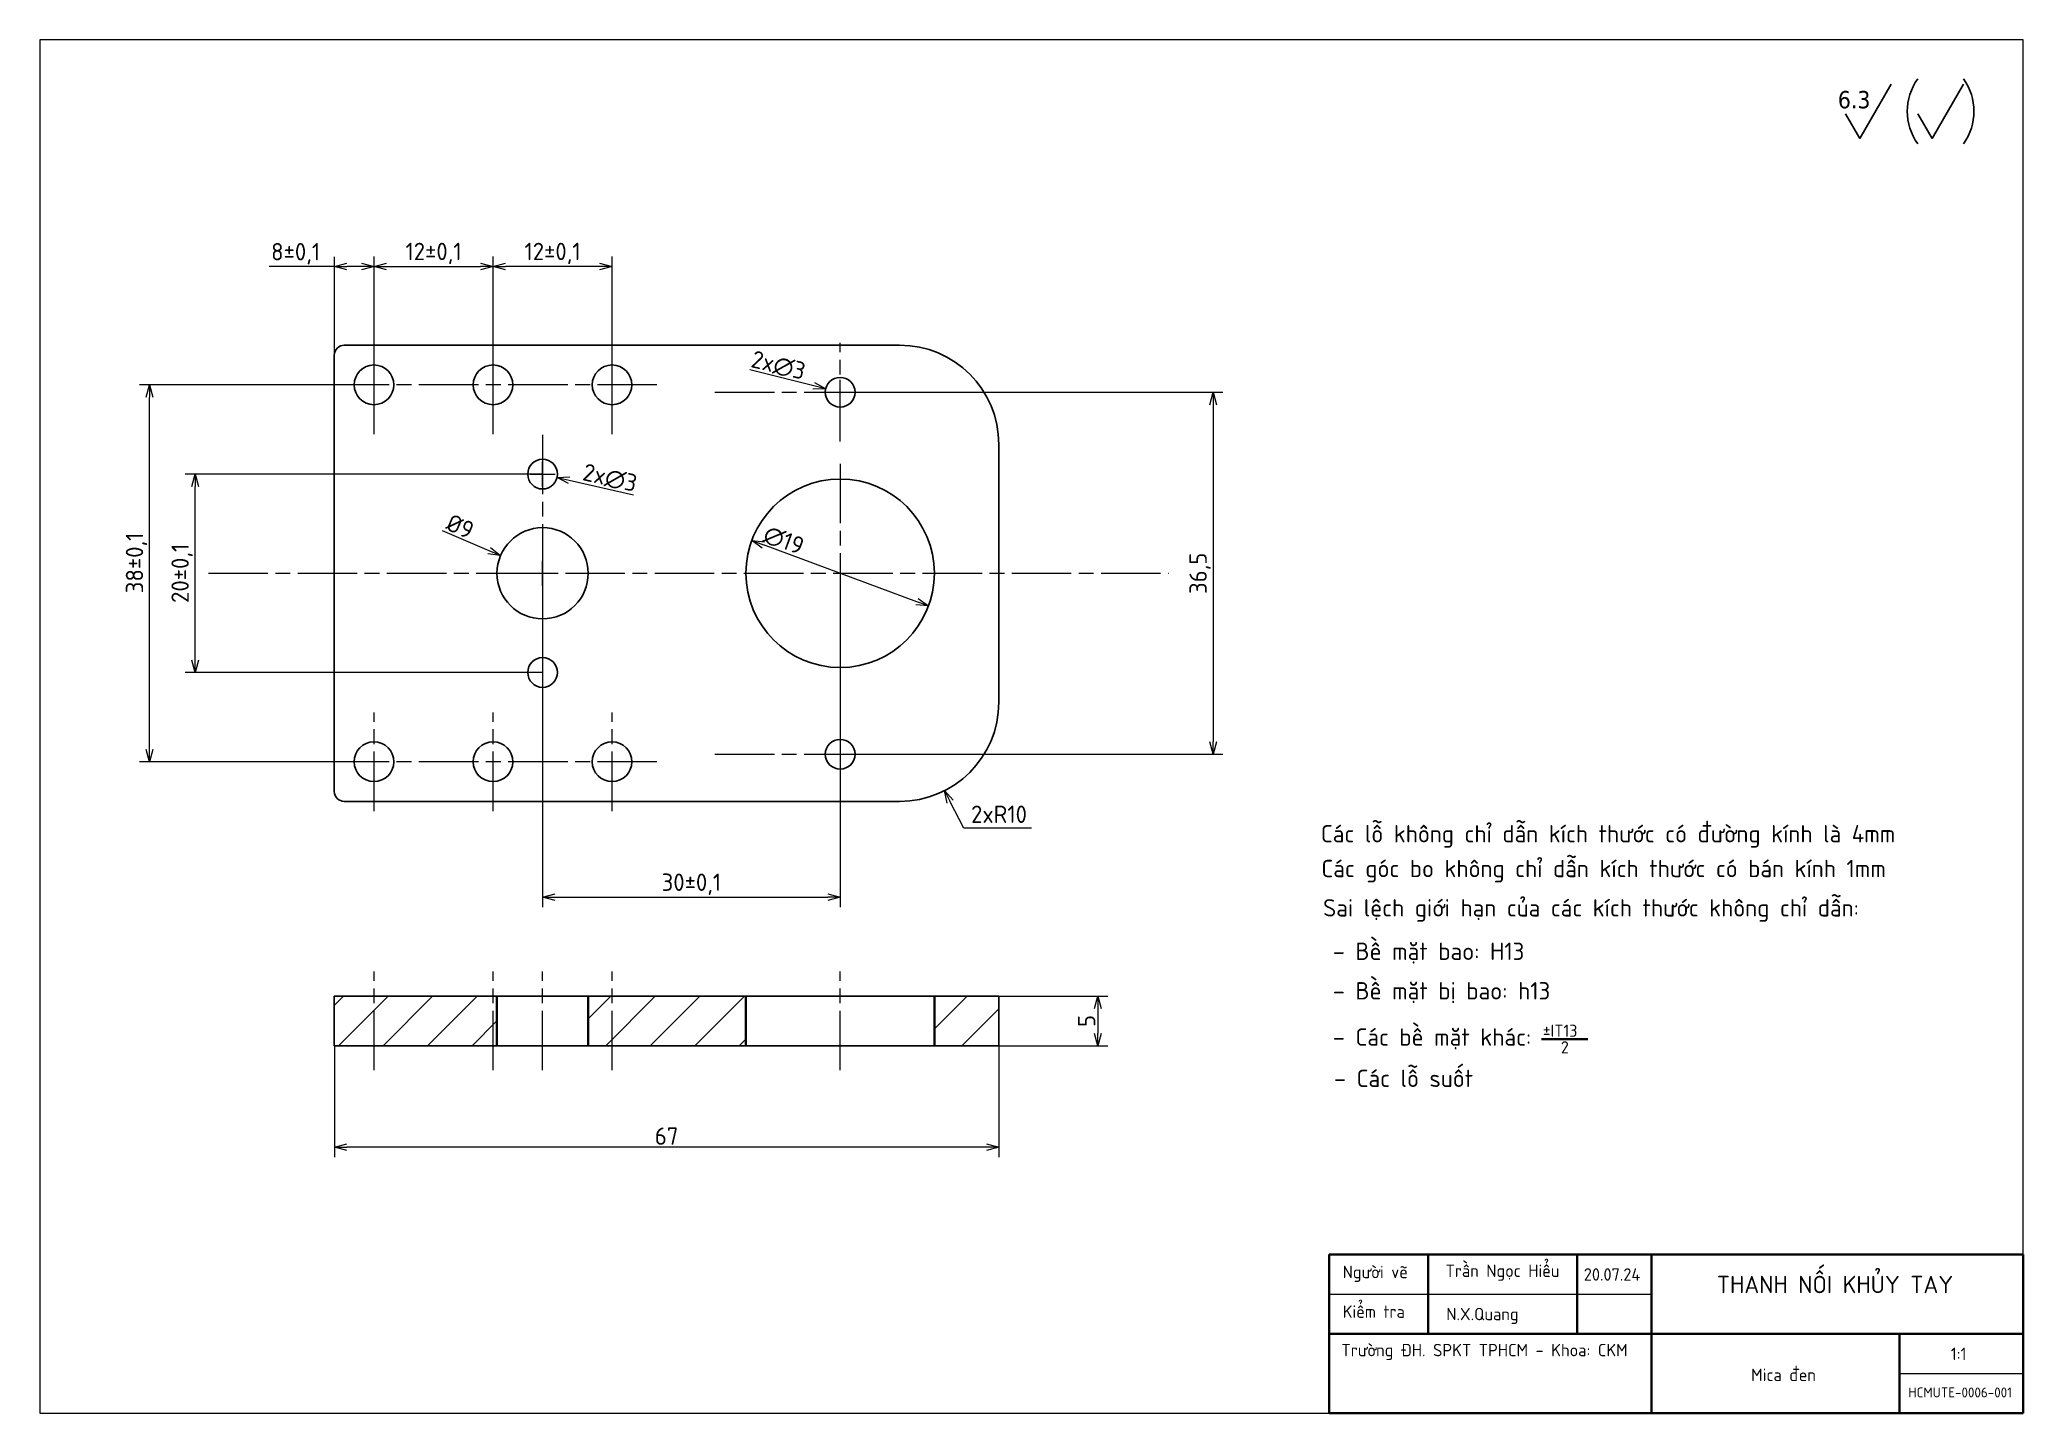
# Paper-space layout 'Sheet' of a CAD drawing. Header units: millimetres. Extents: x 10 to 410, y 10 to 287.
# The model-space entities are those that its viewports show. They can reach past a viewport. Long polylines and large blocks are cut down to what shows.
import ezdxf

# ---------------------------------------------------------------- set-up
doc = ezdxf.new("R2010")
doc.units = ezdxf.units.MM
doc.linetypes.add('AM_ISO08W050', pattern=[18, 12, -1.5, 3, -1.5])
for name, color, linetype, lineweight in [('DuongTamNho', 7, 'AM_ISO08W050', 13), ('NetDam', 7, 'Continuous', 35), ('Netmanh', 5, 'Continuous', 13), ('Symbol (ISO)', 7, 'Continuous', 25)]:
    doc.layers.add(name, color=color, linetype=linetype, lineweight=lineweight)
doc.styles.add('Note Text (ISO)', font='')
doc.styles.get('Note Text (ISO)').set_extended_font_data('TCVN 7284')
doc.dimstyles.new('Default (ISO)$0', dxfattribs={"dimtxt": 3.5, "dimasz": 2.5, "dimexe": 2, "dimexo": 0, "dimgap": 0.5, "dimtad": 1, "dimtxsty": 'Note Text (ISO)', "dimblk": 'OPEN30', "dimblk1": 'OPEN30', "dimblk2": 'OPEN90', "dimcen": 2.5, "dimclrd": 256, "dimclre": 256, "dimclrt": 256, "dimazin": 0, "dimtfac": 1, "dimtofl": 0, "dimtmove": 0, "dimatfit": 3, "dimldrblk": 'OPEN30', "dimfxl": 1, "dimtolj": 1, "dimtzin": 0, "dimlwd": -1, "dimlwe": -1, "dimarcsym": 0})
doc.dimstyles.new('Default (ISO)$3', dxfattribs={"dimtxt": 3.5, "dimasz": 2.5, "dimexe": 2, "dimexo": 0, "dimgap": 0.5, "dimtad": 1, "dimtxsty": 'Note Text (ISO)', "dimblk": 'OPEN30', "dimblk1": 'OPEN30', "dimblk2": 'OPEN90', "dimcen": 2.5, "dimclrd": 256, "dimclre": 256, "dimclrt": 256, "dimazin": 0, "dimtfac": 1, "dimtofl": 0, "dimtmove": 0, "dimatfit": 0, "dimldrblk": 'OPEN30', "dimfxl": 1, "dimtolj": 1, "dimtzin": 0, "dimlwd": -1, "dimlwe": -1, "dimarcsym": 0})

# ---------------------------------------------------------------- blocks, each defined once
blk = doc.blocks.new('_Open30')
at = {"color": 0, "linetype": 'ByBlock', "lineweight": -2}
for p, q in [((-1, 0.27), (0, 0)), ((0, 0), (-1, -0.27)), ((0, 0), (-1, 0))]:
    blk.add_line(p, q, dxfattribs=at)
blk = doc.blocks.new('*D20')
at = {"layer": 'Defpoints', "color": 0, "transparency": 16777216}
for p in [(101.42, 241.29), (77.42, 217.39), (101.42, 217.39)]:
    blk.add_point(p, dxfattribs=at)
at = {"layer": 'Netmanh', "linetype": 'Continuous', "transparency": 16777216}
for p, q in [((77.42, 217.39), (77.42, 243.29)), ((79.92, 241.29), (98.92, 241.29)), ((101.42, 217.39), (101.42, 243.29))]:
    blk.add_line(p, q, dxfattribs=at)
at = {"layer": 'Netmanh', "transparency": 16777216, "xscale": 2.5, "yscale": 2.5, "zscale": 2.5, "rotation": 180}
blk.add_blockref('_Open30', (77.42, 241.29), dxfattribs=at)
at = {"layer": 'Netmanh', "transparency": 16777216, "xscale": 2.5, "yscale": 2.5, "zscale": 2.5}
blk.add_blockref('_Open30', (101.42, 241.29), dxfattribs=at)
at = {"layer": 'Netmanh', "transparency": 16777216, "insert": (89.42, 243.89), "char_height": 3.5, "attachment_point": 5, "style": 'Note Text (ISO)'}
blk.add_mtext('\\A1;12%%P0,1', dxfattribs=at)
blk = doc.blocks.new('_Open90')
at = {"color": 0, "linetype": 'ByBlock', "lineweight": -2}
for p, q in [((0, 0), (-1, 0)), ((-0.5, 0.5), (0, 0)), ((0, 0), (-0.5, -0.5))]:
    blk.add_line(p, q, dxfattribs=at)
blk = doc.blocks.new('*D21')
at = {"layer": 'Defpoints', "color": 0, "transparency": 16777216}
for p in [(101.42, 241.29), (101.42, 217.39), (125.42, 217.39)]:
    blk.add_point(p, dxfattribs=at)
at = {"layer": 'Netmanh', "linetype": 'Continuous', "transparency": 16777216}
for p, q in [((101.42, 217.39), (101.42, 243.29)), ((122.92, 241.29), (103.92, 241.29)), ((125.42, 217.39), (125.42, 243.29))]:
    blk.add_line(p, q, dxfattribs=at)
at = {"layer": 'Netmanh', "transparency": 16777216, "xscale": 2.5, "yscale": 2.5, "zscale": 2.5, "rotation": 180}
blk.add_blockref('_Open30', (101.42, 241.29), dxfattribs=at)
at = {"layer": 'Netmanh', "transparency": 16777216, "xscale": 2.5, "yscale": 2.5, "zscale": 2.5}
blk.add_blockref('_Open30', (125.42, 241.29), dxfattribs=at)
at = {"layer": 'Netmanh', "transparency": 16777216, "insert": (113.42, 243.89), "char_height": 3.5, "attachment_point": 5, "style": 'Note Text (ISO)'}
blk.add_mtext('\\A1;12%%P0,1', dxfattribs=at)
blk = doc.blocks.new('*D22')
at = {"layer": 'Defpoints', "color": 0, "transparency": 16777216}
for p in [(153.6, 185.99), (189.24, 172.8)]:
    blk.add_point(p, dxfattribs=at)
at = {"layer": 'Netmanh', "linetype": 'Continuous', "transparency": 16777216}
blk.add_line((186.9, 173.67), (155.95, 185.12), dxfattribs=at)
at = {"layer": 'Netmanh', "transparency": 16777216, "xscale": 2.5, "yscale": 2.5, "zscale": 2.5}
for p, rotation in [((153.6, 185.99), 159.6870622705595), ((189.24, 172.8), 339.6870622705595)]:
    blk.add_blockref('_Open30', p, dxfattribs=dict(at, rotation=rotation))
at = {"layer": 'Netmanh', "transparency": 16777216, "insert": (160.02, 186.02), "char_height": 3.5, "attachment_point": 5, "rotation": 339.6871, "style": 'Note Text (ISO)'}
blk.add_mtext('\\A1;∅19', dxfattribs=at)
blk = doc.blocks.new('*D23')
at = {"layer": 'Defpoints', "color": 0, "transparency": 16777216}
for p in [(102.95, 182.97), (119.9, 175.82)]:
    blk.add_point(p, dxfattribs=at)
at = {"layer": 'Netmanh', "linetype": 'Continuous', "transparency": 16777216}
blk.add_line((100.64, 183.95), (91.21, 187.93), dxfattribs=at)
at = {"layer": 'Netmanh', "transparency": 16777216}
for p, q in [((111.42, 176.89), (111.42, 181.89)), ((108.92, 179.39), (113.92, 179.39))]:
    blk.add_line(p, q, dxfattribs=at)
at = {"layer": 'Netmanh', "transparency": 16777216, "xscale": 2.5, "yscale": 2.5, "zscale": 2.5, "rotation": 337.1114215073184}
blk.add_blockref('_Open30', (102.95, 182.97), dxfattribs=at)
at = {"layer": 'Netmanh', "transparency": 16777216, "insert": (94.8, 188.85), "char_height": 3.5, "attachment_point": 5, "rotation": 337.1114, "style": 'Note Text (ISO)'}
blk.add_mtext('\\A1;%%C9', dxfattribs=at)
blk = doc.blocks.new('*D24')
at = {"layer": 'Defpoints', "color": 0, "transparency": 16777216}
for p in [(171.42, 215.89), (171.42, 142.89), (246.61, 142.89)]:
    blk.add_point(p, dxfattribs=at)
at = {"layer": 'Netmanh', "linetype": 'Continuous', "transparency": 16777216}
for p, q in [((171.42, 215.89), (248.61, 215.89)), ((246.61, 213.39), (246.61, 145.39)), ((171.42, 142.89), (248.61, 142.89))]:
    blk.add_line(p, q, dxfattribs=at)
at = {"layer": 'Netmanh', "transparency": 16777216, "xscale": 2.5, "yscale": 2.5, "zscale": 2.5}
for p, rotation in [((246.61, 215.89), 90), ((246.61, 142.89), 270)]:
    blk.add_blockref('_Open30', p, dxfattribs=dict(at, rotation=rotation))
at = {"layer": 'Netmanh', "transparency": 16777216, "insert": (244.01, 179.39), "char_height": 3.5, "attachment_point": 5, "rotation": 90, "style": 'Note Text (ISO)'}
blk.add_mtext('\\A1;36,5', dxfattribs=at)
blk = doc.blocks.new('*D25')
at = {"layer": 'Defpoints', "color": 0, "transparency": 16777216}
for p in [(32.13, 217.39), (77.42, 217.39), (77.42, 141.39)]:
    blk.add_point(p, dxfattribs=at)
at = {"layer": 'Netmanh', "linetype": 'Continuous', "transparency": 16777216}
for p, q in [((77.42, 217.39), (30.13, 217.39)), ((32.13, 143.89), (32.13, 214.89)), ((77.42, 141.39), (30.13, 141.39))]:
    blk.add_line(p, q, dxfattribs=at)
at = {"layer": 'Netmanh', "transparency": 16777216, "xscale": 2.5, "yscale": 2.5, "zscale": 2.5}
for p, rotation in [((32.13, 217.39), 90), ((32.13, 141.39), 270)]:
    blk.add_blockref('_Open30', p, dxfattribs=dict(at, rotation=rotation))
at = {"layer": 'Netmanh', "transparency": 16777216, "insert": (29.53, 181.49), "char_height": 3.5, "attachment_point": 5, "rotation": 90, "style": 'Note Text (ISO)'}
blk.add_mtext('\\A1;38%%P0,1', dxfattribs=at)
blk = doc.blocks.new('*D26')
at = {"layer": 'Defpoints', "color": 0, "transparency": 16777216}
for p in [(108.5, 200.07), (114.35, 198.72)]:
    blk.add_point(p, dxfattribs=at)
at = {"layer": 'Netmanh', "transparency": 16777216}
for p, q in [((111.42, 196.89), (111.42, 201.89)), ((108.92, 199.39), (113.92, 199.39))]:
    blk.add_line(p, q, dxfattribs=at)
at = {"layer": 'Netmanh', "linetype": 'Continuous', "transparency": 16777216}
blk.add_line((116.78, 198.16), (129.75, 195.19), dxfattribs=at)
at = {"layer": 'Netmanh', "transparency": 16777216, "xscale": 2.5, "yscale": 2.5, "zscale": 2.5, "rotation": 167.0774498875476}
blk.add_blockref('_Open30', (114.35, 198.72), dxfattribs=at)
at = {"layer": 'Netmanh', "transparency": 16777216, "insert": (124.99, 198.59), "char_height": 3.5, "attachment_point": 5, "rotation": 347.0774, "style": 'Note Text (ISO)'}
blk.add_mtext('\\A1;2x∅3', dxfattribs=at)
blk = doc.blocks.new('*D27')
at = {"layer": 'Defpoints', "color": 0, "transparency": 16777216}
for p in [(41.33, 199.39), (111.42, 199.39), (111.42, 159.39)]:
    blk.add_point(p, dxfattribs=at)
at = {"layer": 'Netmanh', "linetype": 'Continuous', "transparency": 16777216}
for p, q in [((111.42, 199.39), (39.33, 199.39)), ((41.33, 161.89), (41.33, 196.89)), ((111.42, 159.39), (39.33, 159.39))]:
    blk.add_line(p, q, dxfattribs=at)
at = {"layer": 'Netmanh', "transparency": 16777216, "xscale": 2.5, "yscale": 2.5, "zscale": 2.5}
for p, rotation in [((41.33, 199.39), 90), ((41.33, 159.39), 270)]:
    blk.add_blockref('_Open30', p, dxfattribs=dict(at, rotation=rotation))
at = {"layer": 'Netmanh', "transparency": 16777216, "insert": (38.73, 179.39), "char_height": 3.5, "attachment_point": 5, "rotation": 90, "style": 'Note Text (ISO)'}
blk.add_mtext('\\A1;20%%P0,1', dxfattribs=at)
blk = doc.blocks.new('*D29')
at = {"layer": 'Defpoints', "color": 0, "transparency": 16777216}
for p in [(69.42, 241.24), (69.42, 217.39), (77.42, 217.39)]:
    blk.add_point(p, dxfattribs=at)
at = {"layer": 'Netmanh', "linetype": 'Continuous', "transparency": 16777216}
for p, q in [((69.42, 241.24), (56.3, 241.24)), ((69.42, 217.39), (69.42, 243.24)), ((74.92, 241.24), (71.92, 241.24)), ((77.42, 217.39), (77.42, 243.24))]:
    blk.add_line(p, q, dxfattribs=at)
at = {"layer": 'Netmanh', "transparency": 16777216, "xscale": 2.5, "yscale": 2.5, "zscale": 2.5, "rotation": 180}
blk.add_blockref('_Open30', (69.42, 241.24), dxfattribs=at)
at = {"layer": 'Netmanh', "transparency": 16777216, "xscale": 2.5, "yscale": 2.5, "zscale": 2.5}
blk.add_blockref('_Open30', (77.42, 241.24), dxfattribs=at)
at = {"layer": 'Netmanh', "transparency": 16777216, "insert": (61.61, 243.84), "char_height": 3.5, "attachment_point": 5, "style": 'Note Text (ISO)'}
blk.add_mtext('\\A1;8%%P0,1', dxfattribs=at)
blk = doc.blocks.new('*D30')
at = {"layer": 'Defpoints', "color": 0, "transparency": 16777216}
for p in [(203.42, 94.12), (203.42, 84.12), (223.37, 84.12)]:
    blk.add_point(p, dxfattribs=at)
at = {"layer": 'Netmanh', "linetype": 'Continuous', "transparency": 16777216}
for p, q in [((203.42, 94.12), (225.37, 94.12)), ((223.37, 91.62), (223.37, 86.62)), ((203.42, 84.12), (225.37, 84.12))]:
    blk.add_line(p, q, dxfattribs=at)
at = {"layer": 'Netmanh', "transparency": 16777216, "xscale": 2.5, "yscale": 2.5, "zscale": 2.5}
for p, rotation in [((223.37, 94.12), 90), ((223.37, 84.12), 270)]:
    blk.add_blockref('_Open30', p, dxfattribs=dict(at, rotation=rotation))
at = {"layer": 'Netmanh', "transparency": 16777216, "insert": (221.12, 89.12), "char_height": 3.5, "attachment_point": 5, "rotation": 90, "style": 'Note Text (ISO)'}
blk.add_mtext('\\A1;5', dxfattribs=at)
blk = doc.blocks.new('*D31')
at = {"layer": 'Defpoints', "color": 0, "transparency": 16777216}
for p in [(69.42, 84.12), (203.42, 84.12), (69.42, 63.65)]:
    blk.add_point(p, dxfattribs=at)
at = {"layer": 'Netmanh', "linetype": 'Continuous', "transparency": 16777216}
for p, q in [((69.42, 84.12), (69.42, 61.65)), ((203.42, 84.12), (203.42, 61.65)), ((200.92, 63.65), (71.92, 63.65))]:
    blk.add_line(p, q, dxfattribs=at)
at = {"layer": 'Netmanh', "transparency": 16777216, "xscale": 2.5, "yscale": 2.5, "zscale": 2.5, "rotation": 180}
blk.add_blockref('_Open30', (69.42, 63.65), dxfattribs=at)
at = {"layer": 'Netmanh', "transparency": 16777216, "xscale": 2.5, "yscale": 2.5, "zscale": 2.5}
blk.add_blockref('_Open30', (203.42, 63.65), dxfattribs=at)
at = {"layer": 'Netmanh', "transparency": 16777216, "insert": (136.42, 65.9), "char_height": 3.5, "attachment_point": 5, "style": 'Note Text (ISO)'}
blk.add_mtext('\\A1;67', dxfattribs=at)
blk = doc.blocks.new('*D32')
at = {"layer": 'Defpoints', "color": 0, "transparency": 16777216}
for p in [(168.51, 216.61), (174.33, 215.18)]:
    blk.add_point(p, dxfattribs=at)
at = {"layer": 'Netmanh', "linetype": 'Continuous', "transparency": 16777216}
blk.add_line((166.08, 217.21), (153.17, 220.4), dxfattribs=at)
at = {"layer": 'Netmanh', "transparency": 16777216}
for p, q in [((171.42, 213.39), (171.42, 218.39)), ((168.92, 215.89), (173.92, 215.89))]:
    blk.add_line(p, q, dxfattribs=at)
at = {"layer": 'Netmanh', "transparency": 16777216, "xscale": 2.5, "yscale": 2.5, "zscale": 2.5, "rotation": 346.1369596206241}
blk.add_blockref('_Open30', (168.51, 216.61), dxfattribs=at)
at = {"layer": 'Netmanh', "transparency": 16777216, "insert": (158.95, 221.29), "char_height": 3.5, "attachment_point": 5, "rotation": 346.137, "style": 'Note Text (ISO)'}
blk.add_mtext('\\A1;2x∅3', dxfattribs=at)
blk = doc.blocks.new('*D33')
at = {"layer": 'Defpoints', "color": 0, "transparency": 16777216}
for p in [(111.42, 179.39), (171.42, 179.39), (171.42, 114.09)]:
    blk.add_point(p, dxfattribs=at)
at = {"layer": 'Netmanh', "linetype": 'Continuous', "transparency": 16777216}
for p, q in [((111.42, 179.39), (111.42, 112.09)), ((171.42, 179.39), (171.42, 112.09)), ((113.92, 114.09), (168.92, 114.09))]:
    blk.add_line(p, q, dxfattribs=at)
at = {"layer": 'Netmanh', "transparency": 16777216, "xscale": 2.5, "yscale": 2.5, "zscale": 2.5, "rotation": 180}
blk.add_blockref('_Open30', (111.42, 114.09), dxfattribs=at)
at = {"layer": 'Netmanh', "transparency": 16777216, "xscale": 2.5, "yscale": 2.5, "zscale": 2.5}
blk.add_blockref('_Open30', (171.42, 114.09), dxfattribs=at)
at = {"layer": 'Netmanh', "transparency": 16777216, "insert": (141.42, 116.69), "char_height": 3.5, "width": 4.2, "attachment_point": 5, "style": 'Note Text (ISO)'}
blk.add_mtext('\\A1;30%%P0,1', dxfattribs=at)

msp = doc.modelspace()

# ---------------------------------------------------------------- hatches: boundary and pattern name
at = {"layer": 'Netmanh'}
h = msp.add_hatch(dxfattribs=at)
h.set_pattern_fill('ANSI31', color=256)
h.paths.add_polyline_path([(139.8, 115.35), (124.4, 115.35), (123.4, 115.35), (123.4, 110.35), (124.4, 110.35), (139.8, 110.35)])
h.paths.add_polyline_path([(164.9, 115.35), (149, 115.35), (149, 110.35), (164.9, 110.35)])
h.paths.add_polyline_path([(190.4, 115.35), (183.9, 115.35), (183.9, 110.35), (190.4, 110.35)])

# ---------------------------------------------------------------- linework, layer by layer
at = {"color": 7, "linetype": 'Continuous', "lineweight": 25}
for p, q in [((180.4, 180.99), (124.4, 180.99)), ((123.4, 179.99), (123.4, 135.99)), ((190.4, 170.99), (190.4, 144.99)), ((180.4, 134.99), (124.4, 134.99)), ((123.4, 110.35), (123.4, 115.35)), ((123.4, 115.35), (124.4, 115.35)), ((180.4, 115.35), (124.4, 115.35)), ((180.4, 115.35), (190.4, 115.35)), ((190.4, 115.35), (190.4, 110.35)), ((124.4, 110.35), (123.4, 110.35)), ((180.4, 110.35), (124.4, 110.35)), ((190.4, 110.35), (180.4, 110.35))]:
    msp.add_line(p, q, dxfattribs=at)
for centre, radius in [((127.4, 176.99), 2), ((139.4, 176.99), 2), ((151.4, 176.99), 2), ((174.4, 176.24), 1.5), ((144.4, 167.99), 1.5), ((174.4, 157.99), 9.5), ((144.4, 157.99), 4.6), ((144.4, 147.99), 1.5), ((127.4, 138.99), 2), ((139.4, 138.99), 2), ((151.4, 138.99), 2), ((174.4, 139.74), 1.5)]:
    msp.add_circle(centre, radius, dxfattribs=at)
for centre, radius, start, end in [((124.4, 179.99), 1, 90, 180), ((180.4, 170.99), 10, 0, 90), ((180.4, 144.99), 10, 270, 0), ((124.4, 135.99), 1, 180, 270)]:
    msp.add_arc(centre, radius, start, end, dxfattribs=at)
at = {"layer": 'NetDam'}
for p, q in [((139.8, 115.35), (139.8, 110.35)), ((149, 115.35), (149, 110.35)), ((164.9, 115.35), (164.9, 110.35)), ((183.9, 115.35), (183.9, 110.35))]:
    msp.add_line(p, q, dxfattribs=at)

psp = doc.layouts.new('Sheet')

# ---------------------------------------------------------------- linework, layer by layer
at = {"layer": 'DuongTamNho'}
for p, q in [((77.422, 207.454), (77.422, 227.336)), ((101.422, 207.454), (101.422, 227.336)), ((125.422, 207.454), (125.422, 227.336)), ((171.422, 205.954), (171.422, 225.836)), ((134.473, 217.395), (73.422, 217.395)), ((146.146, 215.895), (171.422, 215.895)), ((111.422, 207.326), (111.422, 152.082)), ((171.422, 201.475), (171.422, 136.808)), ((44.025, 179.395), (237.642, 179.395)), ((77.422, 131.454), (77.422, 151.336)), ((101.422, 131.454), (101.422, 151.336)), ((125.422, 131.454), (125.422, 151.336)), ((134.473, 141.395), (73.422, 141.395)), ((146.146, 142.895), (171.422, 142.895)), ((77.422, 79.182), (77.422, 99.065)), ((101.422, 79.182), (101.422, 99.065)), ((111.422, 79.182), (111.422, 99.065)), ((125.422, 79.182), (125.422, 99.065)), ((171.422, 79.182), (171.422, 99.065))]:
    psp.add_line(p, q, dxfattribs=at)
at = {"layer": 'NetDam', "linetype": 'Continuous', "lineweight": 35}
psp.add_line((312.815, 85.433), (322.169, 85.433), dxfattribs=at)
at = {"layer": 'NetDam'}
for p, q in [((270, 42), (410, 42)), ((270, 10), (270, 42)), ((290, 42), (290, 26)), ((320, 42), (320, 26)), ((335, 42), (335, 10)), ((410, 42), (410, 10)), ((270, 26), (410, 26)), ((385, 26), (385, 10)), ((410, 10), (270, 10))]:
    psp.add_line(p, q, dxfattribs=at)
at = {"layer": 'Netmanh', "linetype": 'Continuous'}
for p, q in [((196.33, 127.986), (193.613, 133.335)), ((210.024, 127.986), (196.33, 127.986))]:
    psp.add_line(p, q, dxfattribs=at)
at = {"layer": 'Netmanh'}
for p, q in [((270, 34), (335, 34)), ((385, 18), (410, 18))]:
    psp.add_line(p, q, dxfattribs=at)
at = {"layer": 'Symbol (ISO)'}
for p, q in [((377.016, 267.058), (383.367, 278.058)), ((391.591, 267.058), (397.941, 278.058)), ((374.13, 272.058), (377.016, 267.058)), ((388.704, 272.058), (391.591, 267.058))]:
    psp.add_line(p, q, dxfattribs=at)
for centre, start, end in [((397.869, 272.558), 144.44719, 215.55281), ((388.777, 272.558), 324.44719, 35.55281)]:
    psp.add_arc(centre, 11.265, start, end, dxfattribs=at)

# ---------------------------------------------------------------- block references
at = {"layer": 'Netmanh', "xscale": 2.5, "yscale": 2.5, "zscale": 2.5, "rotation": 116.9303245796449}
psp.add_blockref('_Open30', (192.48, 135.564), dxfattribs=at)

# ---------------------------------------------------------------- texts
at = {"layer": 'NetDam', "attachment_point": 1}
for s, insert, char_height in [('{\\fTCVN 7284|b0|i0|c0|p34;Các lỗ không chỉ dẫn kích thước có đường kính là 4mm}', (268.353, 128.627), 3.5), ('{\\fTCVN 7284|b0|i0|c0|p34;Các góc bo không chỉ dẫn kích thước có bán kính 1mm}', (268.452, 121.609), 3.5), ('{\\fTCVN 7284|b0|i0|c0|p34;Sai lệch giới hạn của các kích thước không chỉ dẫn:}', (268.808, 113.684), 3.5), ('{\\fTCVN 7284|b0|i0|c0|p34; – Bề mặt bao: H13}', (268.629, 104.921), 3.5), ('{\\fTCVN 7284|b0|i0|c0|p34; – Bề mặt bị bao: h13}', (268.629, 96.952), 3.5), ('{\\fTCVN 7284|b0|i0|c0|p34; – Các bề mặt khác: }', (268.629, 87.623), 3.5), ('{\\fTCVN 7284|b0|i0|c0|p34;±IT13}', (313.08, 88.369), 2.45), ('{\\fTCVN 7284|b0|i0|c0|p34;2}', (316.749, 85.025), 2.45), ('{\\fTCVN 7284|b0|i0|c0|p34; – Các lỗ suốt}', (268.859, 79.301), 3.5), ('{\\fTCVN 7284|b0|i0|c0|p34;Trần Ngọc Hiểu}', (293.487, 39.993), 2.5), ('{\\fTCVN 7284|b0|i0|c0|p34;THANH NỐI KHỦY TAY}', (348.22, 37.726), 3.5), ('{\\fTCVN 7284|b0|i0|c0|p34;Người vẽ}', (272.75, 39.75), 2.5), ('{\\fTCVN 7284|b0|i0|c0|p34;20.07.24}', (321.374, 39.25), 2.5), ('{\\fTCVN 7284|b0|i0|c0|p34;Kiểm tra}', (272.75, 31.75), 2.5), ('{\\fTCVN 7284|b0|i0|c0|p34;N.X.Quang}', (293.645, 31.272), 2.5), ('{\\fTCVN 7284|b0|i0|c0|p34;Trường ĐH. SPKT TPHCM - Khoa: CKM}', (272.498, 24), 2.5), ('{\\fTCVN 7284|b0|i0|c0|p34;Mica đen}', (355.11, 19), 2.5), ('{\\fTCVN 7284|b0|i0|c0|p34;HCMUTE-0006-001}', (386.833, 15.21), 2)]:
    psp.add_mtext(s, dxfattribs=dict(at, insert=insert, char_height=char_height))
at = {"layer": 'NetDam', "insert": (395.374, 23.25), "char_height": 2.5, "width": 3.25, "attachment_point": 1}
psp.add_mtext('{\\fTCVN 7284|b0|i0|c0|p34;1:1}', dxfattribs=at)
at = {"layer": 'Netmanh', "insert": (203.451, 130.807), "char_height": 3.5, "attachment_point": 5, "style": 'Note Text (ISO)'}
psp.add_mtext('\\A1;2xR10', dxfattribs=at)
at = {"layer": 'Symbol (ISO)', "insert": (372.602, 276.655), "char_height": 3.5, "attachment_point": 1}
psp.add_mtext('\\fTahoma|b0|i0;\\W1.;6.3', dxfattribs=at)

# ---------------------------------------------------------------- dimensions: what is measured, and where the dimension line sits
at = {"layer": 'Netmanh'}
dim = psp.add_linear_dim(base=(69.422, 241.238), p1=(77.422, 217.395), p2=(69.422, 217.395), text='<>%%P0,1', dimstyle='Default (ISO)$0', dxfattribs=at)
dim.commit()
dim.dimension.update_dxf_attribs({"geometry": '*D29', "text_midpoint": (61.61, 243.838)})
for base, p1, p2, picture, middle in [((101.422, 241.285), (77.422, 217.395), (101.422, 217.395), '*D20', (89.422, 243.885)), ((101.422, 241.285), (125.422, 217.395), (101.422, 217.395), '*D21', (113.422, 243.885)), ((171.422, 114.087), (111.422, 179.395), (171.422, 179.395), '*D33', (141.422, 116.687))]:
    dim = psp.add_linear_dim(base=base, p1=p1, p2=p2, text='<>%%P0,1', dimstyle='Default (ISO)$0', override={"dimlfac": -0.5}, dxfattribs=at)
    dim.commit()
    dim.dimension.update_dxf_attribs({"geometry": picture, "text_midpoint": middle})
for p1, p2, text, picture, middle in [((174.335, 215.176), (168.51, 216.614), '2x<>', '*D32', (158.413, 219.106)), ((108.498, 200.066), (114.346, 198.724), '2x<>', '*D26', (124.483, 196.398)), ((119.898, 175.817), (102.947, 182.973), '%%C9', '*D23', (93.93, 186.78))]:
    dim = psp.add_diameter_dim_2p(p1=p1, p2=p2, text=text, dimstyle='Default (ISO)$3', override={"dimlfac": -0.5}, dxfattribs=at)
    dim.commit()
    dim.dimension.update_dxf_attribs({"geometry": picture, "text_midpoint": middle, "dimtype": 163})
dim = psp.add_linear_dim(base=(32.131, 217.395), p1=(77.422, 141.395), p2=(77.422, 217.395), angle=90, text='<>%%P0,1', dimstyle='Default (ISO)$0', override={"dimlfac": -0.5}, dxfattribs=at)
dim.commit()
dim.dimension.update_dxf_attribs({"geometry": '*D25', "text_midpoint": (32.131, 181.495), "dimtype": 160})
for base, p1, p2, picture, middle in [((246.614, 142.895), (171.422, 215.895), (171.422, 142.895), '*D24', (244.014, 179.395)), ((223.367, 84.124), (203.422, 94.124), (203.422, 84.124), '*D30', (221.117, 89.124))]:
    dim = psp.add_linear_dim(base=base, p1=p1, p2=p2, angle=90, dimstyle='Default (ISO)$0', override={"dimlfac": -0.5}, dxfattribs=at)
    dim.commit()
    dim.dimension.update_dxf_attribs({"geometry": picture, "text_midpoint": middle})
dim = psp.add_linear_dim(base=(41.334, 199.395), p1=(111.422, 159.395), p2=(111.422, 199.395), angle=90, text='<>%%P0,1', dimstyle='Default (ISO)$0', override={"dimlfac": -0.5}, dxfattribs=at)
dim.commit()
dim.dimension.update_dxf_attribs({"geometry": '*D27', "text_midpoint": (38.734, 179.395)})
dim = psp.add_diameter_dim_2p(p1=(189.241, 172.799), p2=(153.604, 185.991), dimstyle='Default (ISO)$3', override={"dimlfac": -0.5}, dxfattribs=at)
dim.commit()
dim.dimension.update_dxf_attribs({"geometry": '*D22', "text_midpoint": (159.237, 183.906), "dimtype": 163})
dim = psp.add_linear_dim(base=(69.422, 63.653), p1=(203.422, 84.124), p2=(69.422, 84.124), dimstyle='Default (ISO)$0', override={"dimlfac": -0.5}, dxfattribs=at)
dim.commit()
dim.dimension.update_dxf_attribs({"geometry": '*D31', "text_midpoint": (136.422, 65.903)})

# ---------------------------------------------------------------- viewports
at = {"layer": 'NetDam'}
psp.add_viewport(center=(210, 148.5), size=(400, 277), view_center_point=(193.693, 142.541), view_height=138.5, dxfattribs=at)

doc.saveas('drawing.dxf')
